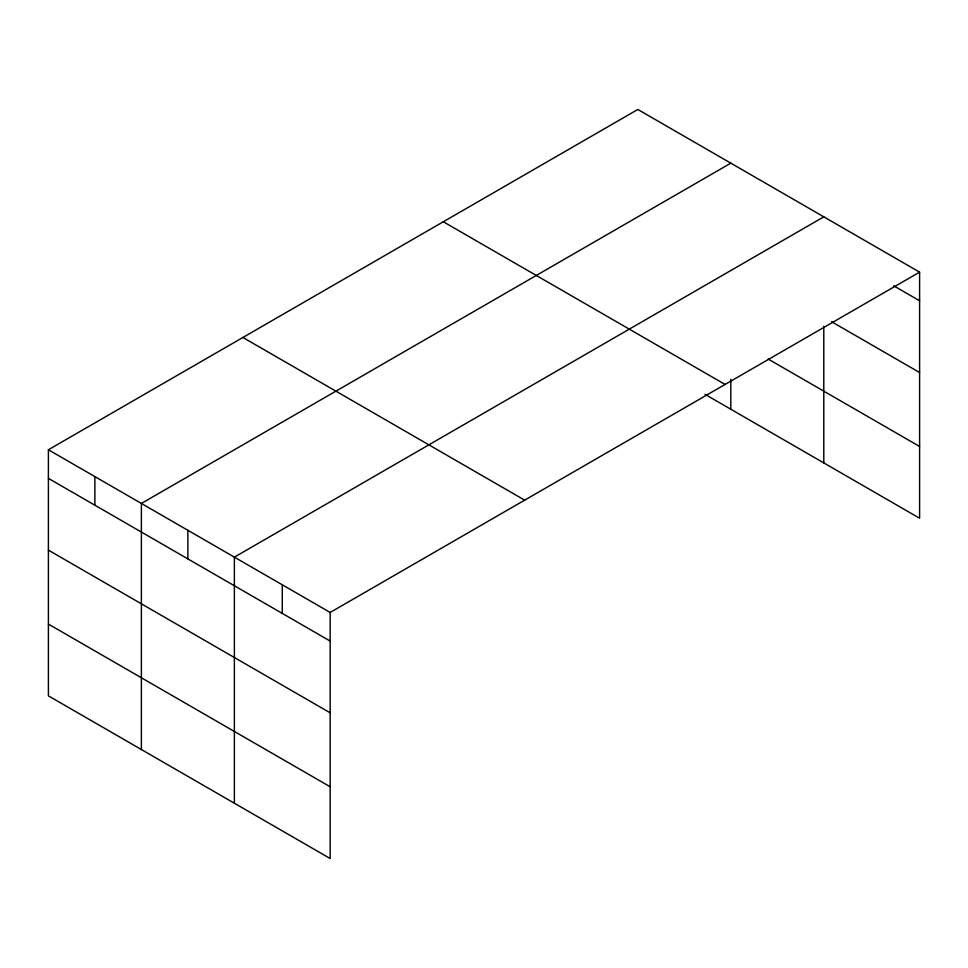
<?xml version="1.0" encoding="UTF-8"?>
<svg xmlns="http://www.w3.org/2000/svg" width="968" height="968" viewBox="0 0 968 968"><rect width="100%" height="100%" fill="white"/><g stroke="black" fill="none" stroke-linecap="round" stroke-linejoin="round"><path stroke-width="1.45" d="M919.6 272.153L637.827 109.469L48.4 449.769L48.4 695.847L330.173 858.531L330.173 612.454L919.6 272.153L919.6 518.231L704.982 394.315M730.816 163.156L141.388 503.457L141.388 749.534M823.792 216.844L234.377 557.144L234.377 803.21M893.706 285.802L919.6 300.758M831.56 321.691L919.6 372.523M768.265 359.092L919.6 446.466M443.32 221.769L725.092 384.453M242.907 337.469L524.68 500.154M48.4 449.769L330.173 612.454M48.4 478.374L330.173 641.058M48.4 550.139L330.173 712.823M48.4 624.082L330.173 786.766M823.792 326.264L823.792 462.91M730.816 379.323L730.816 409.234M282.269 584.805L282.269 613.397M187.877 530.307L187.877 558.899M94.888 476.619L94.888 505.211"/></g></svg>
